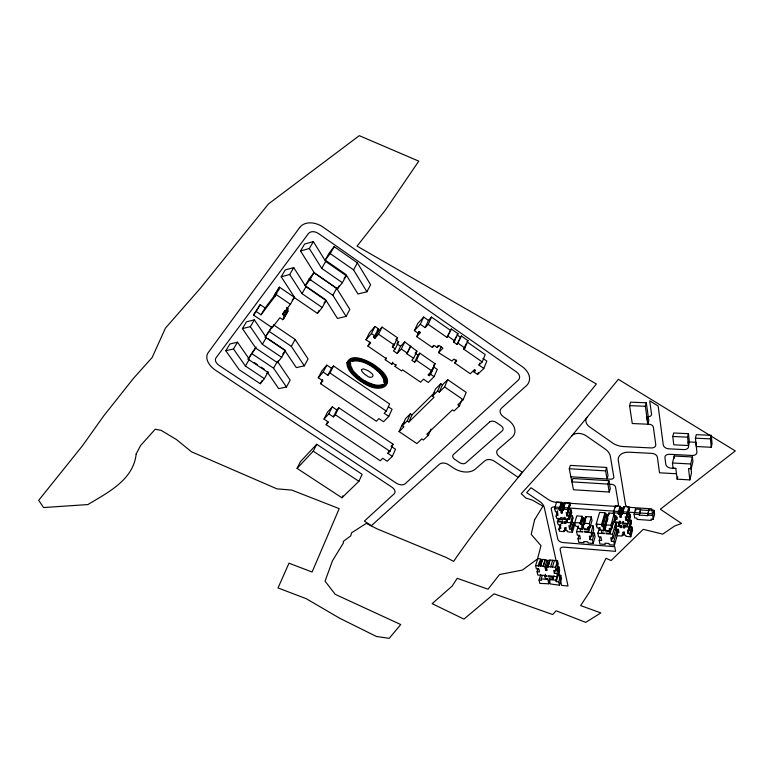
<?xml version="1.0" encoding="UTF-8"?>
<svg xmlns="http://www.w3.org/2000/svg" width="774" height="774" viewBox="0 0 774 774"><rect width="100%" height="100%" fill="white"/><g stroke="black" fill="none" stroke-linecap="round" stroke-linejoin="round"><path stroke-width="1.16" d="M384.91 382.375L384.059 378.196L380.74 373.262M384.891 382.511L384.185 384.175M711.258 447.275L712.061 443.744L711.248 435.336L696.281 434.649L695.439 438.171L696.319 446.54L711.258 447.275L710.426 438.868L711.248 435.336M689.847 479.909L688.531 468.551L691.24 468.705L692.904 461.701L692.382 456.97L674.212 456.021L672.451 462.987L673.128 468.28L675.808 468.434L677.144 479.154L689.847 479.909L691.501 472.914L690.863 467.235M691.24 468.705L690.698 463.974L692.382 456.97M688.521 445.543L689.382 442.031L688.434 433.672L673.661 432.995L672.77 436.488L673.777 444.818L688.521 445.543L687.573 437.175L688.434 433.672M677.144 479.154L677.714 476.832M653.256 519.267L652.705 515.484L654.03 510.318L648.873 509.96L647.615 515.668L639.305 515.087L640.582 509.389L635.464 509.04L634.08 514.178L634.68 517.941L636.847 518.096L637.05 519.402L651.263 520.418L651.069 519.112L653.256 519.267L654.581 514.1L654.03 510.318M647.615 515.668L648.873 509.96M639.305 515.087L640.582 509.389M630.781 536.75L632.6 529.938L631.681 526.726L629.862 526.591L628.033 533.402L629.852 533.538L630.781 536.75L625.972 536.382L625.789 535.298L624.56 535.202L624.086 532.396L622.693 532.289L623.167 535.095L621.938 534.998L622.122 536.082L617.342 535.714L617.033 533.973L617.971 530.587M350.661 363.48L350.574 365.241M631.313 522.015L629.078 528.806L631.313 522.015L631.033 520.254L628.623 520.08M628.033 533.402L627.482 530.103L629.31 530.238L631.149 523.427L630.907 521.986M629.852 533.538L631.681 526.726M630.084 534.969L631.913 528.158M630.491 534.998L632.319 528.187M628.614 523.553L630.462 516.732L629.533 513.462L627.704 513.336L625.837 520.147L627.675 520.283L628.614 523.553L623.767 523.195L623.583 522.092L622.451 522.015L622.77 523.921L627.056 524.23L627.366 526.136L623.089 525.827L623.409 527.723L624.541 527.81L625.16 525.536M629.485 528.836L629.194 527.065L631.033 520.254M383.894 382.598L383.498 378.96L380.769 374.442M623.167 535.095L624.096 531.699M627.675 520.283L629.533 513.462M627.917 521.744L629.765 514.923M628.324 521.773L630.171 514.952M627.366 526.136L629.214 519.325M622.77 523.921L623.399 521.657M627.298 515.484L629.156 508.663L627.298 515.484L626.998 513.684L628.865 506.864L623.999 506.525L622.306 514.458L621.048 514.371L622.944 507.56L624.183 507.647L622.306 514.458M623.409 527.723L624.038 525.459M625.837 520.147L625.286 516.79L627.124 516.926L628.981 510.105L628.749 508.634M617.033 533.973L618.068 531.748M600.15 537.166L599.231 540.368L599.908 543.987L605.21 544.412L604.978 543.174L609.09 543.493L609.312 544.741L614.469 545.148L617.139 535.502M675.808 468.434L671.281 468.183A5.118 3.493 12.7 0 1 665.804 464.342L664.924 457.647A5.137 3.522 12.7 0 1 669.51 454.299L692.149 455.47A5.215 3.599 11.7 0 0 696.89 452.084L695.884 442.273L688.086 441.896L688.599 446.163A5.215 3.609 12 0 1 683.877 449.588L668.813 448.833A5.186 3.589 12.7 0 1 663.26 444.915L658.161 406.021L649.696 400.835L651.524 414.003A3.938 2.786 13.4 0 1 648.061 416.702L646.783 416.654L647.857 424.21L648.815 420.746L646.319 402.78L630.597 402.19L629.591 405.644L632.271 423.533L649.134 424.268A3.899 2.738 13.4 0 1 653.362 427.248L655.762 444.547A5.137 3.56 13.5 0 1 651.215 447.952L622.954 446.53A15.915 11.088 14.7 0 1 613.559 443.628L589.74 427.016A10.188 7.15 15.9 0 1 587.011 417.38M619.287 521.125L618.658 523.398L619.065 525.749L621.503 525.933L621.783 527.597L620.313 527.491L620.942 525.227M614.469 545.148L613.83 541.51L611.412 541.326L610.783 537.775L613.202 537.959L616.481 526.156L615.852 522.479L612.631 522.247M621.048 514.371L621.532 517.245L620.129 517.148L622.015 510.347L621.541 507.463L620.293 507.376L620.109 506.264L615.272 505.935L613.347 512.727L614.324 516.016L616.152 516.142L616.723 519.499L614.904 519.364L615.852 515.968M613.83 541.51L617.101 529.716L614.701 529.532M617.439 534.002L618.126 529.193M619.065 525.749L620.313 521.221M620.129 517.148L619.645 514.265L618.397 514.178L618.203 513.065L620.109 506.264M613.202 537.959L612.553 534.283L615.852 522.479M616.723 519.499L617.362 517.226M618.397 514.178L620.293 507.376M611.412 541.326L612.611 537.04M617.188 532.58L618.997 532.715L618.436 529.426L616.626 529.29L615.969 527.829L615.659 526.068L616.926 521.541M615.969 527.829L616.597 525.565M619.645 514.265L621.541 507.463M612.553 534.283L606.071 533.789L605.936 532.996L610.135 533.315L609.796 531.448L610.705 528.226M647.857 424.21L645.342 406.244L646.319 402.78M610.135 533.315L613.143 522.595M609.796 531.448L605.587 531.128L605.452 530.364L609.506 530.664L609.177 528.787L611.615 528.971L614.924 517.158L614.604 515.291M618.658 523.398L621.106 523.572L620.816 521.889L619.345 521.782L619.529 522.885L615.059 522.556L614.75 520.786L615.698 517.39M614.75 520.786L615.785 518.551M613.656 514.516L614.295 512.253M609.506 530.664L610.115 528.526M611.615 528.971L610.947 525.246L614.285 513.433L608.915 513.056L603.797 530.771L601.388 530.587L601.824 532.909L604.213 533.092L604.32 533.654L597.876 533.16L599.424 527.82M603.797 530.771L603.691 530.229L599.656 529.919L599.308 528.052L597.286 527.897L596.57 526.175L596.183 524.153L599.618 512.398L604.958 512.775L605.181 514.052L606.4 514.139L603.023 525.923L603.623 529.232L605.152 529.348L604.552 526.03L605.781 526.126L606.39 523.979M607 521.84L607.919 518.619M605.152 529.348L605.761 527.21M603.623 529.232L607.929 514.246L609.138 514.333L608.915 513.056M603.691 530.229L607.058 518.454L607.155 518.996M599.656 529.919L600.266 527.791M603.023 525.923L601.795 525.827L601.562 524.549L604.958 512.775M601.795 525.827L605.181 514.052M579.029 535.356L578.023 538.694L578.759 542.303L583.993 542.719L583.751 541.49L587.805 541.81L588.046 543.048L593.145 543.454L595.09 536.74L594.403 533.122L592.023 532.938M606.613 467.448L605.607 470.863L607.01 478.961L608.016 475.555L606.613 467.448L570.361 465.397L569.287 468.763L573.466 489.748L609.283 492.041L610.27 488.636L608.896 480.683L572.963 478.506L571.889 481.863L611.518 484.311A3.676 2.448 15.3 0 1 615.533 487.078L618.416 504.135A3.628 2.39 15.2 0 1 615.301 506.37L556.748 502.384A11.862 7.808 17.6 0 1 548.224 499.462L531.012 487.765L526.668 492.632L539.691 501.465A11.629 7.546 18.4 0 1 544.248 507.386L561.624 585.396L568.019 585.995L560.134 549.801A4.567 2.864 17.2 0 1 563.869 547.131L615.572 551.34L614.75 546.705L562.891 542.545A4.596 2.912 17.3 0 1 557.812 539.13L551.281 509.166A3.512 2.283 17.6 0 1 554.136 506.989L652.472 513.83L651.747 508.857L629.475 507.338A3.657 2.409 14.7 0 1 625.518 504.609L618.281 460.453A12.587 8.591 14.4 0 1 629.146 452.2L651.872 453.38A5.099 3.493 13.5 0 1 657.387 457.25L659.506 472.788L676.466 473.756M593.145 543.454L592.449 539.836L590.059 539.642L589.372 536.111L591.762 536.295L593.726 529.58L593.029 525.923L589.846 525.681M608.896 480.683L607.9 484.089L609.283 492.041M592.449 539.836L594.403 533.122M596.57 526.175L597.189 524.037M591.762 536.295L591.065 532.638L593.029 525.923M590.059 539.642L591.036 536.285M591.065 532.638L584.67 532.154L584.515 531.37L588.656 531.68L588.298 529.822L584.147 529.503L583.993 528.739L587.998 529.048L588.666 526.804M588.298 529.822L589.295 526.465M588.656 531.68L592.023 520.631L591.326 516.926L586.005 516.548L583.993 523.253L584.244 524.53L583.035 524.433L583.683 527.733L582.174 527.616L581.526 524.327L583.538 517.622L582.338 517.535L582.087 516.268L576.804 515.881L574.753 522.576L575.159 524.579L575.895 526.291L577.897 526.446L578.265 528.313L582.261 528.613L582.367 529.145L579.997 528.971L580.452 531.274L582.822 531.457L582.938 532.019L576.572 531.535L578.265 525.962M587.998 529.048L587.64 527.171L590.04 527.355L589.333 523.65L591.326 516.926M582.367 529.145L584.041 523.563M584.244 524.53L585.589 520.051M582.174 527.616L585.047 517.729L586.257 517.816L586.005 516.548M582.261 528.613L583.935 523.031M581.526 524.327L580.316 524.23L580.055 522.963L582.087 516.268M580.316 524.23L582.338 517.535M558.751 581.874L560.753 575.295L558.248 575.072L557.928 573.631L555.906 580.21L556.235 581.642L558.751 581.874L559.496 585.202L550.256 583.944L549.443 580.461L548.031 580.326L548.843 583.809L539.846 583.373L539.052 580.065L540.784 574.618M559.496 585.202L561.498 578.623L560.753 575.295M560.773 524.017L559.031 529.551L559.399 531.264L564.014 531.622L563.791 530.558L564.981 530.645L564.401 527.878L565.736 527.984L566.316 530.751L567.516 530.838L567.739 531.902L572.383 532.26L571.338 529.106L573.389 522.431L571.638 522.295M571.628 530.509L573.679 523.843L573.389 522.431M556.235 581.642L559.65 570.293L558.905 566.926L557.222 566.781M572.025 530.538L573.679 523.843M572.383 532.26L574.414 525.585L574.066 523.872M555.906 580.21L549.356 579.61L549.143 578.681L553.033 579.039L554.049 575.759M570.767 524.462L572.828 517.787L570.38 524.433L572.479 516.045L570.148 515.871M553.033 579.039L552.646 577.336L548.747 576.978L548.437 575.643L557.628 576.872L556.874 573.515L554.339 573.282L553.7 570.467L556.245 570.69L558.277 564.101L557.522 560.705L554.484 560.444L552.433 567.032M571.338 529.106L569.587 528.971L572.731 519.18L572.441 517.758M556.874 573.515L558.905 566.926M569.335 517.496L571.415 510.821L570.719 509.35L568.958 509.234L566.868 515.91L568.638 516.035L569.693 519.257L565.349 518.938L565.126 517.845L563.695 517.748L564.043 519.402L566.413 519.577L566.897 521.899L564.536 521.724L564.885 523.379L565.968 523.456L565.736 522.373L570.409 522.721M548.843 583.809L549.859 580.539M569.693 519.257L571.763 512.572L571.415 510.821M556.245 570.69L555.48 567.294L557.522 560.705M554.339 573.282L555.355 569.993M566.868 515.91L566.181 512.591L567.961 512.717L570.148 504.619L567.661 511.275L569.751 504.59M564.885 523.379L565.571 521.154M566.897 521.899L567.932 518.57M568.638 516.035L570.719 509.35M564.014 531.622L564.71 529.406M568.938 517.467L571.019 510.792M564.981 530.645L566.017 527.317M550.062 560.473L548.389 560.328L546.318 566.897L547.992 567.042L549.966 560.057L554.484 560.444M557.648 512.117L556.225 516.548L556.603 518.299L560.927 518.609L560.695 517.525L562.118 517.632L562.514 519.509L558.402 519.209L558.799 521.086L562.911 521.386L563.308 523.253L561.885 523.156L562.592 520.931M564.043 519.402L564.739 517.177M568.058 511.304L567.69 509.524L569.79 502.839L565.088 502.519L563.211 510.298L562.001 510.211L562.601 513.056L561.247 512.959L560.647 510.114L562.766 503.448L561.556 503.371L561.334 502.268L556.661 501.949L554.513 508.605L555.597 511.846L557.367 511.972L558.073 515.271L556.312 515.145L557.725 510.714M552.665 560.289L550.614 566.868M563.211 510.298L565.088 502.519M546.318 566.897L547.131 570.457L545.709 570.332L547.441 564.856M559.031 529.551L560.163 524.849M542.245 575.585L541.21 578.855L547.731 579.455L547.566 578.739L545.341 578.536L544.848 576.427L545.535 574.24M547.992 567.042L549.966 560.057M559.418 529.58L560.811 525.149M545.709 570.332L544.886 566.771L543.116 566.21L545.206 559.65L542.506 559.418L540.446 566.123L542.506 559.418M559.118 528.178L560.86 528.303L560.163 525.062L558.422 524.936L557.725 523.485L557.348 521.753L558.402 518.435M543.213 566.626L545.206 559.65M561.247 512.959L564.12 503.545L565.32 503.622M544.886 566.771L546.966 560.212L545.302 560.066M560.647 510.114L559.438 510.037L559.205 508.934L561.334 502.268M559.438 510.037L561.556 503.371M540.707 559.263C532.947 576.011 546.512 556.158 537.698 559.002L535.589 565.552L536.392 568.929L538.907 569.151L539.575 571.957L537.069 571.734L538.114 568.464M474.946 369.953L474.085 372.042L477.568 374.461L483.827 368.453L486.817 361.1L482.957 358.401M483.827 368.453L478.971 365.076L482.202 361.942L485.211 354.589L466.906 341.808L468.028 340.686L461.304 335.984L457.028 344.42L453.767 342.147L456.041 336.942M477.568 374.461L478.429 372.371M462.001 399.665L459.417 405.915L457.792 404.802L463.162 399.694L466.18 392.389L447.711 379.666L442.428 384.872L439.303 392.118L437.658 390.996L440.793 383.749L442.428 384.872M478.971 365.076L479.832 362.977M404.696 422.082L402.277 424.462L399.084 431.592L416.896 443.589L421.82 438.926L423.397 439.99L428.409 435.249L431.041 429.077M482.202 361.942L463.781 349.122L466.016 343.898M463.781 349.122L464.913 348L468.028 340.686M439.303 392.118L444.595 386.932L447.711 379.666M474.085 372.042L475.555 370.611L474.346 369.779L470.263 373.736L454.773 363.006L456.118 359.881M457.028 344.42L461.304 335.984M399.084 431.592L403.922 426.842L402.335 425.768L407.25 420.93L408.846 422.014L434.04 397.285L432.405 396.162L435.549 388.935L440.793 383.749M453.767 342.147L458.063 333.72L451.31 329.008L446.985 337.425L428.196 324.335L431.534 317.108L450.207 330.15M395.988 364.38L395.03 366.421L401.609 370.93L402.625 369.875L420.592 382.182L423.523 379.202L428.293 382.472L434.088 376.648L437.281 369.411L433.837 367.04L432.453 368.443M374.674 335.432L373.668 337.464L374.887 338.306L378.409 331.204L382.066 327.102L397.613 337.841L395.824 339.786L398.678 341.75L395.262 348.9L393.434 350.874L397.197 353.457L400.593 346.307L404.715 341.866L416.925 351.173L413.616 358.362L411.787 360.278L414.641 362.232L417.941 355.043L419.769 353.128L435.104 363.722L431.902 370.949L428.051 374.848L429.251 375.671L431.998 369.479M408.846 422.014L412.02 414.854L434.659 392.534M429.251 375.671L430.634 374.277L433.837 367.04M446.985 337.425L451.31 329.008M407.25 420.93L410.433 413.78L412.02 414.854M327.654 421.695L326.154 424.674L380.266 460.733L382.772 458.295L387.223 461.265L392.35 456.341L395.504 449.249L391.054 446.269M454.773 363.006L456.708 361.071L453.835 359.088L451.91 361.013L438.558 352.654L441.315 346.442M392.35 456.341L387.88 453.351L389.961 451.329L393.144 444.237L338.809 407.792L336.825 409.949L333.352 416.915L328.805 413.848L323.996 419.082L328.534 422.111L326.154 424.674M419.092 331.475L416.693 336.622L432.395 347.497L434.291 345.533L437.184 347.536L438.113 345.465M402.335 425.768L405.528 418.628L410.433 413.78M387.88 453.351L388.79 451.329M432.395 347.497L433.334 345.436M414.641 362.232L416.47 360.326L419.769 353.128M358.904 481.312L362.116 474.327L316.711 444.276L300.515 461.556L297.061 468.386L341.914 497.779L358.904 481.312L313.257 451.174L297.061 468.386M322.594 379.695L320.533 383.672L376.367 421.24L378.941 418.618L383.527 421.704L388.79 416.383L392.06 409.272L388.393 406.785M388.79 416.383L384.185 413.268L386.323 411.091L389.612 403.98L333.546 365.996L331.514 368.308L327.895 375.293L323.203 372.091L318.278 377.751L322.961 380.905L320.533 383.672M428.457 320.407L423.668 317.069L420.292 324.267L425.12 327.625L428.457 320.407L431.534 317.108M341.914 497.779L342.834 495.805M413.616 358.362L406.95 353.776L410.307 346.597M406.95 353.776L410.801 346.075M416.693 336.622L420.592 332.462L419.353 331.601L417.95 333.11L414.38 330.643L417.767 323.445L423.668 317.069M397.197 353.457L401.329 349.035L404.715 341.866M386.226 357.685L385.239 359.726L391.847 364.244L392.815 362.203M395.262 348.9L392.389 346.926L393.86 343.869M392.389 346.926L394.179 344.981L397.613 337.841M374.887 338.306L378.544 334.213L382.066 327.102M385.239 359.726L386.236 358.643L367.921 346.094L369.943 342.05M333.352 416.915L335.336 414.777L338.809 407.792M373.668 337.464L378.515 328.892L375.003 326.473L369.537 332.646L365.986 339.728L370.707 342.969L367.921 346.094M365.986 339.728L371.443 333.565L375.003 326.473M313.257 451.174L316.711 444.276M328.805 413.848L332.298 406.892L336.825 409.949M323.996 419.082L327.499 412.136L332.298 406.892M327.895 375.293L329.937 372.981L333.546 365.996M323.203 372.091L326.841 365.125L331.514 368.308M366.915 291.788L370.601 284.716L357.375 262.841L334.184 246.635L329.153 253.098L325.215 260.064L345.997 274.518L357.965 293.994L366.915 291.788L353.573 269.874L330.237 253.611L334.184 246.635M318.278 377.751L321.916 370.794L326.841 365.125M346.123 316.402L349.819 309.368L336.69 288.305L313.992 272.612L309.213 278.756L305.256 285.693L325.602 299.693L337.474 318.453L346.123 316.402L332.878 295.3L310.035 279.549L313.992 272.612M272.022 326.599L265.192 337.135L284.639 350.254L296.307 367.592L304.337 365.85L308.062 358.923L295.155 339.457L273.454 324.751M353.573 269.874L357.375 262.841M342.389 282.713L346.201 275.699L325.67 261.438L313.364 241.594L304.588 244.052L300.515 250.96L314.408 273.009L337.367 288.886L342.389 282.713L321.742 268.394L309.319 248.522L313.364 241.594M256.126 347.042L248.067 359.126L267.127 371.868L278.688 388.616L286.467 387L290.192 380.131L277.392 361.323M332.878 295.3L336.69 288.305M337.367 288.886L339.002 285.887M317.446 313.393L322.226 307.52L326.048 300.544L305.953 286.719L293.743 267.62L285.277 269.894L281.194 276.773L294.971 298L317.446 313.393L319.082 310.403M304.337 365.85L291.324 346.355L295.155 339.457M265.656 336.526L254.356 319.865L246.48 321.81L242.407 328.602L255.894 348.213L277.392 362.648L278.485 360.684M277.392 362.648L281.697 357.346L284.987 351.454M286.467 387L273.561 368.182L276.85 362.309M248.696 358.294L237.512 342.205L229.888 344.014L225.824 350.757L239.176 369.701L260.248 383.73L261.893 380.818M260.248 383.73L264.36 378.67L268.201 371.849L266.827 373.532M321.742 268.394L325.67 261.438M322.226 307.52L302.005 293.636L305.953 286.719M260.209 304.637L256.146 311.458L261.061 314.795L265.095 307.955L260.209 304.637L253.475 315.018L272.187 327.683L279.917 317.746L282.762 319.681L283.99 318.114L283.845 315.511L287.86 308.536L286.448 307.568M283.845 315.511L282.481 314.447L290.405 304.279L294.372 297.371L279.462 287.164L274.286 295.513L275.186 296.132L261.061 314.795M282.762 319.681L287.938 311.225L287.86 308.536M283.99 318.114L287.938 311.225M282.481 314.447L284.745 310.519M265.192 337.135L272.332 326.705M281.697 357.346L262.367 344.343L266.314 337.512M272.187 327.683L273.319 325.728M264.36 378.67L245.416 366.034L249.354 359.242M248.067 359.126L255.565 348.01M281.194 276.773L289.689 274.509L293.743 267.62M274.286 295.513L279.462 287.164M275.186 296.132L276.918 293.182M242.407 328.602L250.312 326.667L254.356 319.865M225.824 350.757L233.477 348.968L237.512 342.205M253.475 315.018L256.146 311.458M265.095 307.955L279.23 289.263L278.34 288.654M350.38 361.884L349.8 362.996A8.398 5.786 26.9 0 0 349.625 363.954C349.935 370.504 356.485 375.893 361.661 379.56M292.204 300.157L294.372 297.371M305.256 285.693L310.035 279.549M325.215 260.064L330.237 253.611M282.665 354.018L285.538 350.477L268.239 338.809M323.996 303.069L326.048 300.544M344.053 278.35L346.201 275.699M378.515 328.892L377.199 330.363L378.409 331.204M397.459 343.076L398.678 341.75M414.38 330.643L420.292 324.267M425.12 327.625L428.196 324.335M391.847 364.244L392.853 363.18L396.036 365.357L395.03 366.421M416.925 351.173L415.106 353.089L417.941 355.043M437.184 347.536L439.139 345.523L442.941 348.165L438.558 352.654M458.063 333.72L456.95 334.852L460.191 337.116M433.566 365.28L435.104 363.722M432.405 396.162L437.658 390.996M391.75 445.592L393.144 444.237M459.417 405.915L454.067 410.984L452.442 409.872L426.822 434.175L428.409 435.249M383.778 384.61C379.695 387.629 372.836 385.539 365.27 381.756M382.501 384.436C377.644 386.507 372.381 384.514 365.647 381.214M352.189 361.555L353.718 360.994M351.212 360.074C365.318 357.249 383.778 369.266 385.791 382.859A8.398 5.776 25.8 0 1 382.995 386.139C373.89 389.332 352.538 378.118 348.871 365.599A12.597 8.678 26.8 0 1 348.803 365.26L348.726 364.689A10.913 7.517 26.9 0 1 348.706 364.07L348.706 363.857A9.868 6.792 26.9 0 1 348.755 363.306L348.881 362.745A8.359 5.757 27 0 1 351.27 360.016M300.515 250.96L309.319 248.522M354.018 360.936C363.848 360.374 372.991 366.421 379.657 373.136M629.591 405.644L645.342 406.244M672.77 436.488L687.573 437.175M695.439 438.171L710.426 438.868M672.451 462.987L690.698 463.974M569.287 468.763L605.607 470.863M570.883 476.794L610.638 479.183A3.696 2.486 15.4 0 0 613.801 476.823L610.357 456.389A13.903 9.511 15.9 0 0 604.678 448.688L586.218 435.839A9.985 6.898 16.6 0 0 571.686 435.985M640.669 509.94L648.951 510.511M554.513 508.605L559.205 508.934M562.979 509.195L567.69 509.524M613.347 512.727L618.203 513.065M622.112 513.336L626.998 513.684M634.08 514.178L639.218 514.536M647.528 515.116L652.705 515.484M628.527 516.597L630.462 516.732M556.225 516.548L556.312 515.145M574.753 522.576L580.055 522.963M583.993 523.253L589.333 523.65M596.183 524.153L601.562 524.549M610.947 525.246L605.549 524.849L605.781 526.126M557.348 521.753L561.663 522.073L561.885 523.156M615.659 526.068L620.129 526.397L620.313 527.491M629.194 527.065L624.357 526.707L624.541 527.81M578.023 538.694L580.394 538.888L579.687 535.356L577.317 535.173L576.572 531.535M599.231 540.368L601.63 540.552L600.972 537.011L598.563 536.827L597.876 533.16M540.736 559.409L542.545 559.563M535.589 565.552L543.116 566.21M547.895 566.626L555.48 567.294M544.848 576.427L547.073 576.63L546.812 575.498L537.862 575.082L537.069 571.734M539.052 580.065L541.548 580.297L541.21 578.855M365.454 381.108L364.312 380.45M364.68 381.427L362.687 380.228M363.422 379.918L362.919 379.599M362.629 380.198L361.71 379.599M362.513 379.328L361.758 378.834M252.179 353.844L273.561 368.182M335.336 414.777L389.961 451.329M254.317 362.561L257.287 364.554M261.254 367.205L264.234 369.188M269.497 331.601L291.324 346.355M329.937 372.981L386.323 411.091M275.409 294.033L290.405 304.279M444.595 386.932L463.162 399.694M396.849 343.733L400.593 346.307M401.329 349.035L407.453 353.254M378.544 334.213L394.179 344.981M416.47 360.326L431.902 370.949M371.443 333.565L374.984 335.993M430.634 374.277L434.088 376.648M309.213 278.756L311.138 280.091M448.088 336.274L454.88 341.005M458.14 343.279L464.913 348M361.235 378.467L359.388 377.083M359.339 377.044L353.37 371.085L350.612 365.522M380.614 373.126C372.749 364.361 358.759 357.936 351.86 360.732A7.334 5.05 27 0 0 350.525 361.7M379.947 373.455L380.692 374.345M233.477 348.968L245.416 366.034M250.312 326.667L262.367 344.343M289.689 274.509L302.005 293.636M546.966 560.212L547.576 562.872M562.766 503.448L563.356 506.293M567.661 511.275L567.961 512.717M570.38 524.433L570.67 525.856L568.909 525.72L569.587 528.971M564.12 503.545L564.507 505.432M569.79 502.839L570.148 504.619M572.479 516.045L572.828 517.787M583.538 517.622L584.186 520.921M606.4 514.139L606.99 517.458M617.101 529.716L617.575 532.444M614.904 519.364L615.156 520.815M615.272 505.935L615.572 507.734M623.999 506.525L624.183 507.647M626.882 515.455L627.124 516.926M629.078 528.806L629.31 530.238M628.865 506.864L629.156 508.663M635.464 509.04L635.764 510.927M674.212 456.021L674.473 458.15M347.787 363.799C349.625 376.638 375.806 394.846 386.497 383.933C387.377 374.432 377.664 367.969 370.572 363.461C364.341 359.881 350.187 354.231 347.787 363.732M346.936 362.774C346.752 369.372 352.18 374.442 356.775 378.438A35.904 24.991 26.3 0 0 363.674 383.12C381.418 395.456 398.958 383.623 377.973 367.679A35.111 23.878 26.5 0 0 370.978 362.909C364.486 359.465 350.825 353.215 346.936 362.774M361.4 369.633L362.097 371.655L364.128 373.784A13.564 9.385 26.3 0 0 366.683 375.593C370.572 379.492 376.416 376.125 370.465 372.42A13.41 9.172 26.5 0 0 367.902 370.601L363.441 368.859L361.4 369.633M136.166 453.99C133.467 479.967 107.731 492.564 87.878 504.561L43.547 507.551L38.7 500.314L82.557 445.631L103.764 415.822L133.428 378.418L152.139 357.511L165.462 328.099L200.592 287.996L268.443 203.968L359.291 135.663L418.773 161.147L385.51 209.948L357.066 246.113L596.377 383.981C549.472 442.002 498.485 496.995 455.751 558.257L453.632 561.392L446.192 557.454L377.219 528.932L366.286 523.388L351.551 532.831L350.767 535.831L343.317 541.394L343.346 543.058L332.433 560.86L325.061 581.168L335.239 594.355L400.719 624.531L389.225 638.337L376.435 636.48L339.728 618.262L306.223 598.689L278.021 587.93L288.992 563.191L312.096 572.015L339.196 508.644L291.837 490.106L276.937 488.849L191.507 451.803L176.462 439.555L161.176 430.392L155.245 429.212L140.626 445.495L136.166 453.99M534.602 519.799L531.206 534.36L540.978 545.66L537.524 558.934L522.46 570.032L499.53 574.55L488.026 589.198L457.202 578.304L452.113 586.131L432.144 603.672L463.945 619.094L494.054 593.822L552.704 614.546L556.109 610.792L585.725 622.373L600.856 612.921L580.645 605.587L589.865 591.52L606.013 558.286L611.112 560.54L643.223 529.339L662.747 534.128L674.512 526.088L681.517 523.447L660.338 509.234L735.3 450.923L618.378 379.328L552.307 459.485L521.221 493.725L525.885 498.04L532.483 500.149L542.922 506.177L534.602 519.799M299.664 227.556L208.158 352.712A16.38 10.594 31.2 0 0 215.472 370.204L391.983 487.233A6.647 4.199 23.6 0 1 394.15 493.841L364.38 521.096L371.385 525.681L439.438 464.216A6.918 4.538 21.9 0 1 448.639 464.758L453.419 467.98A16.351 10.846 21.4 0 0 475.091 469.267L484.979 460.733A7.072 4.702 20.2 0 1 494.48 461.265L518.067 477.316L522.266 472.227L499.675 456.834A7.169 4.828 19.8 0 1 497.885 449.568L511.953 437.416A17.009 11.687 20.2 0 0 507.831 419.789L503.477 416.789A8.224 5.737 19.9 0 1 501.446 408.227L526.359 385.733A17.763 12.761 20.1 0 0 522.227 366.663L323.155 227.179A18.518 13.603 32.5 0 0 299.664 227.556M308.371 233.632L215.965 357.907A7.014 4.538 31.2 0 0 219.081 365.415L396.365 483.179A6.734 4.305 23.4 0 0 405.16 483.75L518.309 380.111A7.614 5.466 20.1 0 0 516.5 371.955L318.404 233.487A7.933 5.834 32.5 0 0 308.371 233.632M489.565 422.043L453.4 454.59A4.673 3.106 21.6 0 0 454.715 459.33L459.514 462.571A4.673 3.096 21.4 0 0 465.735 462.939L502.297 430.779A4.857 3.338 20.2 0 0 501.088 425.758L496.115 422.343A4.857 3.348 20.5 0 0 489.565 422.043"/></g></svg>
